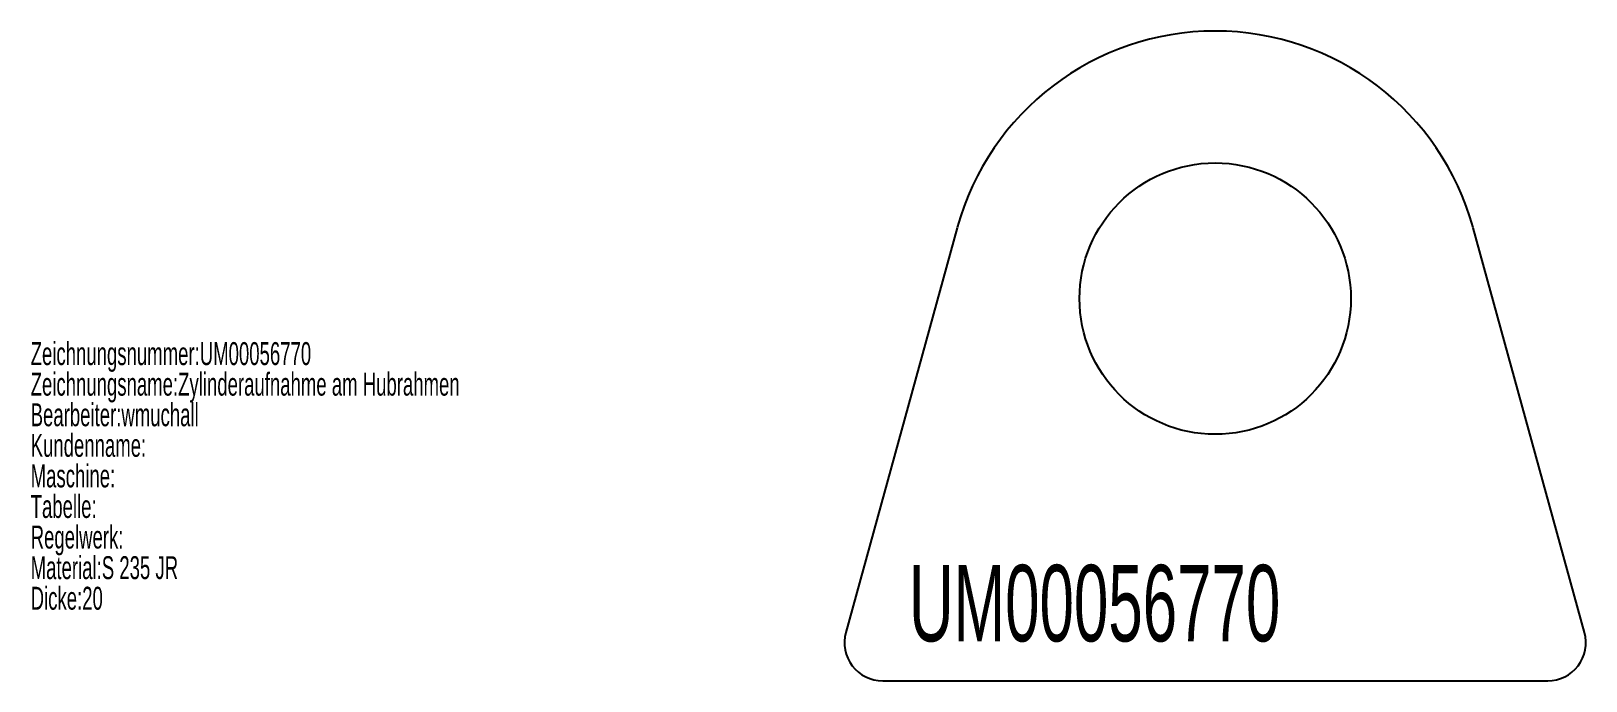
# Model space of a CAD drawing. Header units: millimetres. Extents: x 11 to 214, y 22 to 107.
import ezdxf

# ---------------------------------------------------------------- set-up
doc = ezdxf.new("R2010")
doc.units = ezdxf.units.MM
doc.layers.add('GRAVUR', color=2, linetype='Continuous')
doc.layers.add('TEXT', color=1, linetype='Continuous', lineweight=35)
doc.styles.add('SLDTEXTSTYLE0', font='TXT', dxfattribs={"width": 0.605})

# ---------------------------------------------------------------- blocks, each defined once
blk = doc.blocks.new('SW_NOTE_0_26')
at = {"layer": 'GRAVUR', "color": 0, "char_height": 3, "attachment_point": 1, "style": 'SLDTEXTSTYLE0'}
for s, insert in [('Zeichnungsnummer:UM00056770', (0, 3.87)), ('Zeichnungsname:Zylinderaufnahme am Hubrahmen', (0, -0.13)), ('Bearbeiter:wmuchall', (0, -4.13)), ('Kundenname:', (0, -8.13)), ('Maschine:', (0, -12.13)), ('Tabelle:', (0, -16.13)), ('Regelwerk:', (0, -20.13)), ('Material:S 235 JR', (0, -24.13)), ('Dicke:20', (0, -28.13))]:
    blk.add_mtext(s, dxfattribs=dict(at, insert=insert))

msp = doc.modelspace()

# ---------------------------------------------------------------- linework, layer by layer
at = {"color": 7, "linetype": 'Continuous', "lineweight": 25}
for p, q in [((132.23, 81.28), (117.66, 28.32)), ((214.3, 28.32), (199.72, 81.28)), ((122.48, 22), (209.48, 22))]:
    msp.add_line(p, q, dxfattribs=at)
msp.add_circle((165.98, 72), 17.75, dxfattribs=at)
for centre, radius, start, end in [((165.98, 72), 35, 15.3876, 164.6124), ((122.48, 27), 5, 164.6124, 270), ((209.48, 27), 5, 270, 15.3876)]:
    msp.add_arc(centre, radius, start, end, dxfattribs=at)

# ---------------------------------------------------------------- block references
at = {"layer": 'GRAVUR', "color": 1}
msp.add_blockref('SW_NOTE_0_26', (11.02, 62.44), dxfattribs=at)

# ---------------------------------------------------------------- texts
at = {"layer": 'TEXT', "insert": (125.92, 37.17), "char_height": 10, "attachment_point": 1, "style": 'SLDTEXTSTYLE0'}
msp.add_mtext('UM00056770', dxfattribs=at)

doc.saveas('drawing.dxf')
